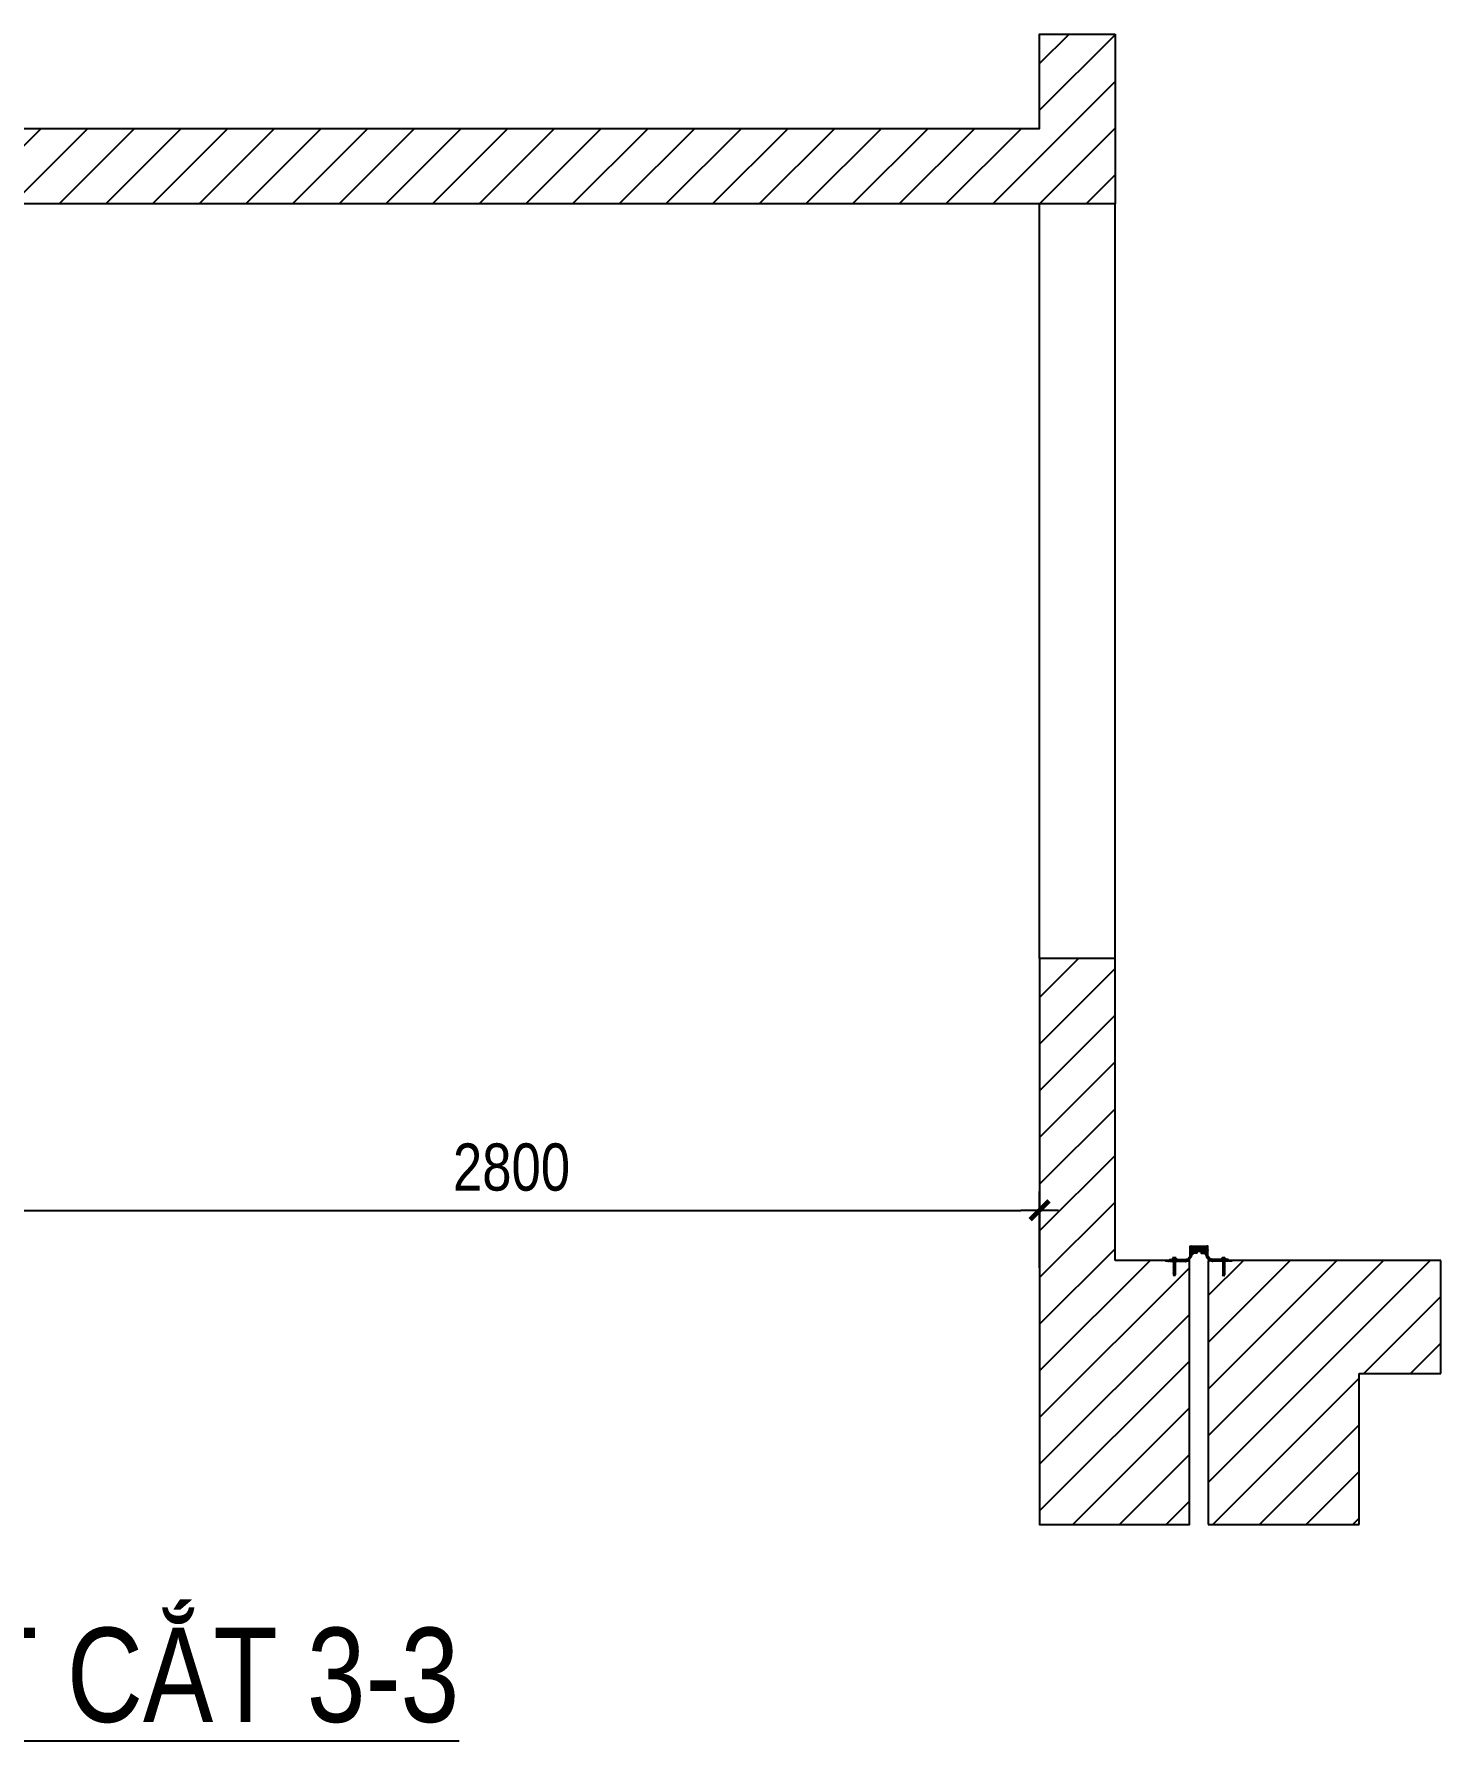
# Model space of a CAD drawing. Header units: millimetres. Extents: x -3582679 to -3542129, y 680309 to 797609.
# Drawn here: x -3554235 to -3550506, y 748817 to 753345 of the extents above; entities that cross this region are included whole.
import ezdxf
from ezdxf.enums import TextEntityAlignment as Align

# ---------------------------------------------------------------- set-up
doc = ezdxf.new("R2010")
doc.units = ezdxf.units.MM
doc.header["$LTSCALE"] = 100
doc.header["$MEASUREMENT"] = 0
doc.layers.get('0').update_dxf_attribs({"lineweight": 9})
for name, color, linetype in [('01PM. TEXT A', 3, 'Continuous'), ('05PM. FRAME', 4, 'Continuous'), ('11PM. DIM', 2, 'Continuous'), ('13PM. HATCH', 8, 'Continuous'), ('A14-Chi tiet Thong gio ham$0$Hatch vat lieu', 252, 'Continuous'), ('A14-Chi tiet Thong gio ham$0$OBJECT', 7, 'Continuous'), ('A14-Chi tiet Thong gio ham$0$Screw', 40, 'Continuous'), ('A14-Chi tiet Thong gio ham$0$Timber', 3, 'Continuous')]:
    doc.layers.add(name, color=color, linetype=linetype)
doc.styles.add('[PMDC2013]STYLE', font='arial.ttf', dxfattribs={"width": 0.8})
doc.dimstyles.new('20', dxfattribs={"dimtxt": 250, "dimasz": 200, "dimexe": 250, "dimexo": 0, "dimgap": 100, "dimtad": 1, "dimdec": 0, "dimlfac": 0.2, "dimzin": 0, "dimdsep": 46, "dimtxsty": '[PMDC2013]STYLE', "dimblk": 'TICK', "dimcen": 0, "dimdle": 300, "dimclrd": 2, "dimclre": 2, "dimclrt": 4, "dimadec": 0, "dimazin": 0, "dimtfac": 0.004, "dimtdec": 0, "dimtix": 1, "dimtmove": 2, "dimatfit": 3, "dimldrblk": 'TICK', "dimfxl": 1, "dimtvp": 0.8, "dimtolj": 1, "dimtzin": 0, "dimarcsym": 0})
pattern_1 = [(45, (-18461.14, 7813.6), (-61.8718434, 61.8718434), [])]
pattern_2 = [(45, (-1373.70433, -571.42504), (-0.088388348, 0.088388348), [])]

# ---------------------------------------------------------------- blocks, each defined once
blk = doc.blocks.new('A14-Chi tiet Thong gio ham$0$k001')
for p, q in [((-0.21, 0.03), (0.21, 0.03)), ((-0.21, 0.03), (-0.21, 0)), ((-0.21, 0), (0.21, 0)), ((-0.18, 0.16), (-0.18, 0.03)), ((-0.14, 0.19), (0.14, 0.19)), ((-0.09, 0.16), (-0.09, 0.03)), ((0.09, 0.16), (0.09, 0.03)), ((0.09, 0), (0.09, -1.59)), ((0.18, 0.16), (0.18, 0.03)), ((0.21, 0.03), (0.21, 0)), ((-0.13, -0.09), (0.12, -0.02)), ((-0.13, -0.09), (-0.09, -0.07)), ((-0.13, -0.09), (-0.09, -0.09)), ((-0.13, -0.18), (0.12, -0.11)), ((-0.13, -0.18), (-0.09, -0.16)), ((-0.13, -0.18), (-0.09, -0.18)), ((-0.13, -0.27), (0.12, -0.2)), ((-0.13, -0.27), (-0.09, -0.25)), ((-0.13, -0.27), (-0.09, -0.27)), ((-0.13, -0.36), (0.12, -0.29)), ((-0.13, -0.36), (-0.09, -0.34)), ((-0.13, -0.36), (-0.09, -0.36)), ((-0.13, -0.45), (0.12, -0.38)), ((-0.13, -0.45), (-0.09, -0.43)), ((-0.13, -0.45), (-0.09, -0.45)), ((-0.13, -0.54), (0.12, -0.47)), ((-0.13, -0.54), (-0.09, -0.52)), ((-0.13, -0.54), (-0.09, -0.54)), ((-0.13, -0.63), (0.12, -0.56)), ((-0.13, -0.63), (-0.09, -0.61)), ((-0.13, -0.63), (-0.09, -0.63)), ((-0.13, -0.72), (0.12, -0.65)), ((-0.13, -0.72), (-0.09, -0.7)), ((-0.13, -0.72), (-0.09, -0.72)), ((-0.13, -0.81), (0.12, -0.74)), ((-0.13, -0.81), (-0.09, -0.79)), ((-0.13, -0.81), (-0.09, -0.81)), ((-0.13, -0.9), (0.12, -0.83)), ((-0.13, -0.9), (-0.09, -0.88)), ((-0.13, -0.9), (-0.09, -0.9)), ((-0.13, -0.99), (0.12, -0.92)), ((-0.13, -0.99), (-0.09, -0.97)), ((-0.13, -0.99), (-0.09, -0.99)), ((-0.13, -1.08), (0.12, -1.01)), ((-0.13, -1.08), (-0.09, -1.06)), ((-0.13, -1.08), (-0.09, -1.08)), ((-0.13, -1.17), (0.12, -1.1)), ((-0.13, -1.17), (-0.09, -1.15)), ((-0.13, -1.17), (-0.09, -1.17)), ((-0.13, -1.26), (0.12, -1.19)), ((-0.13, -1.26), (-0.09, -1.24)), ((-0.13, -1.26), (-0.09, -1.26)), ((-0.13, -1.35), (0.12, -1.28)), ((-0.13, -1.35), (-0.09, -1.33)), ((-0.13, -1.35), (-0.09, -1.35)), ((-0.13, -1.44), (0.12, -1.37)), ((-0.13, -1.44), (-0.09, -1.42)), ((-0.13, -1.44), (-0.09, -1.44)), ((-0.13, -1.53), (0.12, -1.46)), ((-0.13, -1.53), (-0.09, -1.51)), ((-0.13, -1.53), (-0.09, -1.53)), ((-0.12, -1.61), (0.12, -1.55)), ((-0.12, -1.61), (-0.09, -1.6)), ((-0.12, -1.61), (-0.08, -1.61)), ((-0.09, 0), (-0.09, -1.59)), ((-0.09, -0.07), (0.09, -0.02)), ((-0.09, -0.09), (0.09, -0.04)), ((-0.09, -0.16), (0.09, -0.11)), ((-0.09, -0.18), (0.09, -0.13)), ((-0.09, -0.25), (0.09, -0.2)), ((-0.09, -0.27), (0.09, -0.22)), ((-0.09, -0.34), (0.09, -0.29)), ((-0.09, -0.36), (0.09, -0.31)), ((-0.09, -0.43), (0.09, -0.38)), ((-0.09, -0.45), (0.09, -0.4)), ((-0.09, -0.52), (0.09, -0.47)), ((-0.09, -0.54), (0.09, -0.49)), ((-0.09, -0.61), (0.09, -0.56)), ((-0.09, -0.63), (0.09, -0.58)), ((-0.09, -0.7), (0.09, -0.65)), ((-0.09, -0.72), (0.09, -0.67)), ((-0.09, -0.79), (0.09, -0.74)), ((-0.09, -0.81), (0.09, -0.76)), ((-0.09, -0.88), (0.09, -0.83)), ((-0.09, -0.9), (0.09, -0.85)), ((-0.09, -0.97), (0.09, -0.92)), ((-0.09, -0.99), (0.09, -0.94)), ((-0.09, -1.06), (0.09, -1.01)), ((-0.09, -1.08), (0.09, -1.03)), ((-0.09, -1.15), (0.09, -1.1)), ((-0.09, -1.17), (0.09, -1.12)), ((-0.09, -1.24), (0.09, -1.19)), ((-0.09, -1.26), (0.09, -1.21)), ((-0.09, -1.33), (0.09, -1.28)), ((-0.09, -1.35), (0.09, -1.3)), ((-0.09, -1.42), (0.09, -1.37)), ((-0.09, -1.44), (0.09, -1.39)), ((-0.09, -1.51), (0.09, -1.46)), ((-0.09, -1.53), (0.09, -1.48)), ((-0.09, -1.6), (0.09, -1.55)), ((0, -1.75), (-0.09, -1.59)), ((-0.08, -1.61), (0.09, -1.57)), ((0, -1.75), (0.09, -1.59)), ((0.12, -0.02), (0.09, -0.02)), ((0.12, -0.02), (0.09, -0.04)), ((0.12, -0.11), (0.09, -0.11)), ((0.12, -0.11), (0.09, -0.13)), ((0.12, -0.2), (0.09, -0.22)), ((0.12, -0.2), (0.09, -0.2)), ((0.12, -0.29), (0.09, -0.31)), ((0.12, -0.29), (0.09, -0.29)), ((0.12, -0.38), (0.09, -0.4)), ((0.12, -0.38), (0.09, -0.38)), ((0.12, -0.47), (0.09, -0.49)), ((0.12, -0.47), (0.09, -0.47)), ((0.12, -0.56), (0.09, -0.58)), ((0.12, -0.56), (0.09, -0.56)), ((0.12, -0.65), (0.09, -0.67)), ((0.12, -0.65), (0.09, -0.65)), ((0.12, -0.74), (0.09, -0.76)), ((0.12, -0.74), (0.09, -0.74)), ((0.12, -0.83), (0.09, -0.85)), ((0.12, -0.83), (0.09, -0.83)), ((0.12, -0.92), (0.09, -0.94)), ((0.12, -0.92), (0.09, -0.92)), ((0.12, -1.01), (0.09, -1.03)), ((0.12, -1.01), (0.09, -1.01)), ((0.12, -1.1), (0.09, -1.12)), ((0.12, -1.1), (0.09, -1.1)), ((0.12, -1.19), (0.09, -1.21)), ((0.12, -1.19), (0.09, -1.19)), ((0.12, -1.28), (0.09, -1.3)), ((0.12, -1.28), (0.09, -1.28)), ((0.12, -1.37), (0.09, -1.39)), ((0.12, -1.37), (0.09, -1.37)), ((0.12, -1.46), (0.09, -1.48)), ((0.12, -1.46), (0.09, -1.46)), ((0.12, -1.55), (0.09, -1.57)), ((0.12, -1.55), (0.09, -1.55))]:
    blk.add_line(p, q)
for centre, radius, start, end in [((-0.14, 0.13), 0.0555, 35.7072, 144.2928), ((0, 0), 0.188, 61.2411, 118.7589), ((0.14, 0.13), 0.0555, 35.7072, 144.2928)]:
    blk.add_arc(centre, radius, start, end)
blk = doc.blocks.new('A14-Chi tiet Thong gio ham$0$A$C184D3979')
h = blk.add_hatch()
h.set_pattern_fill('ANSI31', color=256, style=0)
h.set_pattern_definition(pattern_2)
h.paths.add_polyline_path([(-18, -1.8, -0.414214), (-17.8, -1.5), (-20.5, -1.5), (-20.5, -3.2, 0.194184), (-20.4, -3.4), (-20, -3.9, -0.661614), (-20.3, -4.5), (-20.7, -4.5, 0.829446), (-20.7, -5), (-20.2, -5.3, -0.841885), (-20.2, -6.2), (-20.5, -6.2, 0.749118), (-20.7, -6.9), (-19.9, -7.5, 0.592871), (-18, -6.4)])
h = blk.add_hatch()
h.set_pattern_fill('ANSI31', color=256, style=0)
h.set_pattern_definition(pattern_2)
h.paths.add_polyline_path([(3, -5.5, 0.414214), (2.8, -5.2), (-2.8, -5.2, 0.414214), (-3, -5.5), (-3, -9.1, -0.198912), (-3.1, -9.3), (-3.3, -9.5, -0.333802), (-3.6, -9.5), (-3.6, -11.4, 0.219649), (-3.4, -11.5), (-3.2, -11.5, 0.198912), (-3.1, -11.4), (-0.6, -9.2, 0.668179), (-0.8, -8.8), (-1.8, -8.8, -0.414214), (-2, -8.5), (-2, -6.5, -0.414214), (-1.8, -6.2), (0, -6.2), (1.8, -6.2, -0.414214), (2, -6.5), (2, -8.5, -0.414214), (1.8, -8.8), (0.8, -8.8, 0.668179), (0.6, -9.2), (3.1, -11.4, 0.198912), (3.2, -11.5), (3.4, -11.5, 0.219648), (3.6, -11.4), (3.6, -11.4), (3.6, -9.5, -0.333802), (3.3, -9.5), (3.1, -9.3, -0.198912), (3, -9.1)])
h = blk.add_hatch()
h.set_pattern_fill('ANSI31', color=256, style=0)
h.set_pattern_definition(pattern_2)
h.paths.add_polyline_path([(20.4, -3.4, 0.194184), (20.5, -3.2), (20.5, -1.5), (17.8, -1.5, -0.414214), (18, -1.8), (18, -6.4, 0.592871), (19.9, -7.5), (20.7, -6.9, 0.749118), (20.5, -6.2), (20.4, -6.2, -0.829446), (20.2, -5.3), (20.7, -5, 0.829446), (20.7, -4.5), (20.3, -4.5, -0.661614), (20, -3.9)])
for p, q in [((-21.2, 0), (0, 0)), ((0, 0), (21.2, 0)), ((-21, -0.6), (-21.2, -0.6)), ((-20.7, -4.5), (-20.3, -4.5)), ((-20.7, -5), (-20.2, -5.3)), ((-19.9, -7.5), (-20.7, -6.9)), ((-20.5, -1.5), (-20.5, -1.1)), ((-17.8, -1.5), (-20.5, -1.5)), ((-20.5, -3.2), (-20.5, -1.5)), ((-20.5, -6.2), (-20.2, -6.2)), ((-20, -3.9), (-20.4, -3.4)), ((-18, -6.6), (-18, -1.8)), ((-16.2, -1.5), (-17.8, -1.5)), ((-16, -2.6), (-16, -6.7)), ((-15.5, -7.1), (-15, -11.3)), ((-14.8, -11.5), (-13.6, -11.5)), ((-14, -3), (-13.3, -9.1)), ((-10, -2), (-13.8, -2)), ((-10, -9), (-10, -3.3)), ((-9.9, -3.1), (-9.7, -2.9)), ((-7.5, -11.5), (-9.5, -11.5)), ((-7.1, -3.1), (-7.3, -2.9)), ((-7, -2), (-1.5, -2)), ((-7, -9), (-7, -3.3)), ((-3.6, -11.4), (-3.6, -9.5)), ((-3.2, -11.5), (-3.4, -11.5)), ((-3.1, -9.3), (-3.3, -9.5)), ((-0.6, -9.2), (-3.1, -11.4)), ((-3, -5.5), (-3, -4.5)), ((-3, -5.5), (-3, -9.1)), ((-1.2, -2.9), (-2.9, -4.3)), ((2.8, -5.2), (-2.8, -5.2)), ((-2, -6.5), (-2, -8.5)), ((0, -6.2), (-1.8, -6.2)), ((-1.8, -8.8), (-0.8, -8.8)), ((1.8, -6.2), (0, -6.2)), ((0.6, -9.2), (3.1, -11.4)), ((1.8, -8.8), (0.8, -8.8)), ((1.2, -2.9), (2.9, -4.3)), ((7, -2), (1.5, -2)), ((2, -6.5), (2, -8.5)), ((3, -5.5), (3, -4.5)), ((3, -5.5), (3, -9.1)), ((3.1, -9.3), (3.3, -9.5)), ((3.2, -11.5), (3.4, -11.5)), ((3.6, -11.4), (3.6, -9.5)), ((7, -9), (7, -3.3)), ((7.1, -3.1), (7.3, -2.9)), ((7.5, -11.5), (9.5, -11.5)), ((9.9, -3.1), (9.7, -2.9)), ((10, -2), (13.8, -2)), ((10, -9), (10, -3.3)), ((14, -3), (13.3, -9.1)), ((14.8, -11.5), (13.6, -11.5)), ((15.5, -7.1), (15, -11.3)), ((16, -2.6), (16, -6.7)), ((16.2, -1.5), (17.8, -1.5)), ((17.8, -1.5), (20.5, -1.5)), ((18, -6.6), (18, -1.8)), ((19.9, -7.5), (20.7, -6.9)), ((20, -3.9), (20.4, -3.4)), ((20.7, -5), (20.2, -5.3)), ((20.7, -4.5), (20.3, -4.5)), ((20.5, -6.2), (20.4, -6.2)), ((20.5, -1.5), (20.5, -1.1)), ((20.5, -3.2), (20.5, -1.5)), ((21, -0.6), (21.2, -0.6))]:
    blk.add_line(p, q)
for centre, radius, start, end in [((-21.2, -0.3), 0.3, 90, 270.0034), ((-21, -1.1), 0.5, 0, 90), ((-20.7, -4.7), 0.25, 90, 248.6955), ((-20.5, -6.6), 0.375, 90, 237.3501), ((-20.3, -3.2), 0.25, 180, 223.9567), ((-20.3, -4.1), 0.375, 270, 43.9567), ((-20.3, -5.8), 0.491, 283.8602, 84.2343), ((-19.2, -6.4), 1.25, 237.3501, 0), ((-17.8, -1.8), 0.25, 90, 180), ((-16.2, -2), 0.5, 311.8162, 90), ((-15.8, -2.6), 0.25, 131.8162, 180), ((-15.8, -6.7), 0.25, 180, 271.5992), ((-15.7, -7.2), 0.25, 6.3816, 91.5992), ((-14.8, -11.2), 0.25, 186.3816, 270), ((-13.8, -2.5), 0.5, 90, 229.4121), ((-14.2, -3.1), 0.25, 6.3816, 49.4121), ((-13.6, -11.2), 0.25, 270, 319.553), ((-11.5, -13), 2.45, 40.447, 139.553), ((-13, -9.1), 0.25, 186.3816, 290.5887), ((-11.5, -13), 3.95, 72.278, 110.5887), ((-10.2, -9), 0.25, 252.278, 0), ((-10, -2.5), 0.5, 310.2085, 90), ((-9.8, -3.3), 0.25, 130.2085, 180), ((-9.5, -11.2), 0.25, 220.447, 270), ((-7, -2.5), 0.5, 90, 229.7915), ((-7.5, -11.2), 0.25, 270, 319.553), ((-5.5, -13), 2.45, 40.447, 139.553), ((-7.2, -3.3), 0.25, 0, 49.7915), ((-6.8, -9), 0.25, 180, 287.722), ((-5.5, -13), 3.95, 61.1636, 107.722), ((-3.4, -9.3), 0.25, 241.1636, 315), ((-3.4, -11.2), 0.25, 220.447, 270), ((-3.2, -11.2), 0.25, 270, 315), ((-3.2, -9.1), 0.25, 315, 0), ((-2.8, -4.5), 0.25, 130.2085, 180), ((-2.8, -5.5), 0.25, 90, 180), ((-1.8, -6.5), 0.25, 90, 180), ((-1.8, -8.5), 0.25, 180, 270), ((-1.5, -2.5), 0.5, 310.2085, 90), ((-0.8, -9), 0.25, 315, 90), ((0.8, -9), 0.25, 90, 225), ((1.5, -2.5), 0.5, 90, 229.7915), ((1.8, -6.5), 0.25, 0, 90), ((1.8, -8.5), 0.25, 270, 0), ((2.8, -5.5), 0.25, 0, 90), ((2.8, -4.5), 0.25, 0, 49.7915), ((3.2, -9.1), 0.25, 180, 225), ((3.2, -11.2), 0.25, 225, 270), ((3.4, -9.3), 0.25, 225, 298.8364), ((3.4, -11.2), 0.25, 270, 319.553), ((5.5, -13), 3.95, 72.278, 118.8364), ((5.5, -13), 2.45, 40.447, 139.553), ((6.8, -9), 0.25, 252.278, 0), ((7, -2.5), 0.5, 310.2085, 90), ((7.2, -3.3), 0.25, 130.2085, 180), ((7.5, -11.2), 0.25, 220.447, 270), ((10, -2.5), 0.5, 90, 229.7915), ((9.5, -11.2), 0.25, 270, 319.553), ((11.5, -13), 2.45, 40.447, 139.553), ((9.8, -3.3), 0.25, 0, 49.7915), ((10.2, -9), 0.25, 180, 287.722), ((11.5, -13), 3.95, 69.4113, 107.722), ((13, -9.1), 0.25, 249.4113, 353.6184), ((13.6, -11.2), 0.25, 220.447, 270), ((13.8, -2.5), 0.5, 310.5879, 90), ((14.2, -3.1), 0.25, 130.5879, 173.6184), ((14.8, -11.2), 0.25, 270, 353.6184), ((15.7, -7.2), 0.25, 88.4008, 173.6184), ((15.8, -6.7), 0.25, 268.4008, 0), ((16.2, -2), 0.5, 90, 228.1838), ((15.8, -2.6), 0.25, 360, 48.1838), ((17.8, -1.8), 0.25, 0, 90), ((19.2, -6.4), 1.25, 180, 302.6499), ((20.3, -4.1), 0.375, 136.0433, 270), ((20.4, -5.7), 0.5, 111.3045, 270), ((20.3, -3.2), 0.25, 316.0433, 0), ((21, -1.1), 0.5, 90, 180), ((20.5, -6.6), 0.375, 302.6499, 90), ((20.7, -4.7), 0.25, 291.3045, 90), ((21.2, -0.3), 0.3, 269.9966, 90)]:
    blk.add_arc(centre, radius, start, end)
at = {"linetype": 'ByBlock'}
for p in [(-20.3, -4.5), (20.3, -4.5)]:
    blk.add_point(p, dxfattribs=at)
blk = doc.blocks.new('A14-Chi tiet Thong gio ham$0$A$C2A210AE5')
for points in [[(0.16, 1.1), (0.16, 1.49, -0.414214), (0.17, 1.5), (0.25, 1.5, -0.414214), (0.26, 1.49), (0.26, 1.34), (0.28, 1.32), (0.26, 1.3), (0.26, 1.28), (0.28, 1.26), (0.26, 1.24), (0.26, 1.22, 1), (0.37, 1.22), (0.37, 1.34, -0.414214), (0.39, 1.36), (0.43, 1.36, -0.414214), (0.45, 1.34), (0.45, 1.08, -0.414214), (0.43, 1.06), (0.28, 1.06, 0.414214), (0.26, 1.04), (0.26, 0.87, 0.414214), (0.28, 0.85), (0.75, 0.85, 0.414214), (0.77, 0.87), (0.77, 0.93, -0.414214), (0.79, 0.94), (0.83, 0.94, -0.414214), (0.85, 0.93), (0.85, 0.76, -0.414214), (0.83, 0.74), (0.54, 0.74), (0.45, 0.66, -1), (0.42, 0.69), (0.44, 0.7, 0.414214), (0.44, 0.73), (0.43, 0.74, 0.198912), (0.41, 0.74), (0.31, 0.74, 0.414214), (0.28, 0.71), (0.28, 0.61, 0.198912), (0.29, 0.6), (0.3, 0.59, 0.414214), (0.33, 0.59), (0.34, 0.6, -1), (0.37, 0.58), (0.28, 0.49), (0.28, 0.39), (0, 0), (-0.48, 0, -0.414214), (-0.49, 0.01), (-0.49, 0.02), (-0.69, 0.02), (-0.69, 0.01, -0.414214), (-0.7, 0), (-1.07, 0, -0.414214), (-1.08, 0.01), (-1.08, 0.02), (-1.28, 0.02), (-1.28, 0.01, -0.414214), (-1.29, 0), (-1.66, 0, -0.414214), (-1.67, 0.01), (-1.67, 0.02), (-1.87, 0.02), (-1.87, 0.01, -0.414214), (-1.88, 0), (-1.96, 0, -0.414214), (-1.97, 0.01), (-1.97, 0.09, -0.414214), (-1.96, 0.1), (-1.58, 0.1, -0.414214), (-1.57, 0.09), (-1.57, 0.08), (-1.5, 0.08), (-1.48, 0.06), (-1.46, 0.08), (-1.38, 0.08), (-1.38, 0.09, -0.414214), (-1.37, 0.1), (-0.99, 0.1, -0.414214), (-0.98, 0.09), (-0.98, 0.08), (-0.79, 0.08), (-0.79, 0.1), (-0.4, 0.11, -0.414019), (-0.39, 0.1), (-0.39, 0.09), (-0.24, 0.1), (-0.24, 0.11, -0.414408), (-0.23, 0.12), (-0.07, 0.12), (0.16, 0.43), (0.16, 1.02)], [(0.16, 1.1, 0.198912), (0.16, 1.09), (0.16, 1.09, -0.414214), (0.16, 1.07), (0.16, 1.07, 0.414214), (0.16, 1.06), (0.16, 1.05, -0.414214), (0.16, 1.04), (0.16, 1.03, 0.198912), (0.16, 1.02)]]:
    blk.add_lwpolyline(points, format="xyb")
blk.add_arc((-0.78, 0.09), 0.01, 92, 180)
blk = doc.blocks.new('A14-Chi tiet Thong gio ham$0$A$C26AC0E84')
blk.add_lwpolyline([(-0.03, -0.08, -0.414214), (-0.04, -0.07), (-0.04, -0.01, -0.414214), (-0.03, 0), (0.03, 0, -0.414214), (0.04, -0.01), (0.04, -0.07, -0.414214), (0.03, -0.08), (0.03, -0.08), (0.03, -0.19, 0.414214), (0.04, -0.2), (0.57, -0.2, -0.414214), (0.61, -0.24), (0.61, -0.37, -0.414214), (0.59, -0.39), (0.55, -0.39, -0.414214), (0.53, -0.37), (0.53, -0.35, 0.414214), (0.48, -0.3), (0.04, -0.3, -0.198912), (0.03, -0.29), (0.03, -0.29, 0.414214), (0.01, -0.29), (0.01, -0.29, -0.414214), (-0.01, -0.29), (-0.01, -0.29, 0.414214), (-0.03, -0.29), (-0.03, -0.29, -0.198912), (-0.04, -0.3), (-0.48, -0.3, 0.414214), (-0.53, -0.35), (-0.53, -0.37, -0.414214), (-0.55, -0.39), (-0.59, -0.39, -0.414214), (-0.61, -0.37), (-0.61, -0.24, -0.414214), (-0.57, -0.2), (-0.04, -0.2, 0.414214), (-0.03, -0.19), (-0.03, -0.08)], format="xyb", close=True)
blk.add_arc((-0.03, -0.01), 0.01, 90, 180)
blk = doc.blocks.new('TICK')
at = {"color": 0, "linetype": 'ByBlock'}
blk.add_line((1, 0), (-1, 0), dxfattribs=at)
at = {"color": 7, "linetype": 'ByBlock', "const_width": 0.25}
blk.add_lwpolyline([(-0.5, -0.5), (0.5, 0.5)], dxfattribs=at)
blk = doc.blocks.new('*D294')
at = {"layer": '11PM. DIM', "color": 2, "lineweight": -2, "ltscale": 0.3, "transparency": 16777216}
for p, q in [((-3554369, 750075.5), (-3554369, 750278.1)), ((-3551569.1, 750075.5), (-3551569.1, 750278.1)), ((-3554319, 750228.1), (-3551619.1, 750228.1))]:
    blk.add_line(p, q, dxfattribs=at)
at = {"layer": '11PM. DIM', "color": 2, "lineweight": -2, "ltscale": 0.3, "transparency": 16777216, "xscale": 50, "yscale": 50, "zscale": 50, "rotation": 180}
blk.add_blockref('TICK', (-3554369, 750228.1), dxfattribs=at)
at = {"layer": '11PM. DIM', "color": 2, "lineweight": -2, "ltscale": 0.3, "transparency": 16777216, "xscale": 50, "yscale": 50, "zscale": 50}
blk.add_blockref('TICK', (-3551569.1, 750228.1), dxfattribs=at)
at = {"layer": '11PM. DIM', "color": 4, "ltscale": 0.3, "transparency": 16777216, "insert": (-3552969.1, 750342), "char_height": 125, "attachment_point": 5, "style": '[PMDC2013]STYLE'}
blk.add_mtext('\\A1;2800', dxfattribs=at)

msp = doc.modelspace()

# ---------------------------------------------------------------- hatches: boundary and pattern name
at = {"layer": '13PM. HATCH'}
h = msp.add_hatch(dxfattribs=at)
h.set_pattern_fill('ANSI31', color=256, scale=700, style=0)
h.set_pattern_definition(pattern_1)
h.paths.add_polyline_path([(-3557169, 753095.4), (-3557169, 753345.4), (-3557369, 753345.4), (-3557369, 752895.4), (-3551369, 752895.4), (-3551369, 753345.4), (-3551569, 753345.4), (-3551569, 753095.4)])
h = msp.add_hatch(dxfattribs=at)
h.set_pattern_fill('ANSI31', color=256, scale=700, style=0)
h.set_pattern_definition(pattern_1)
h.paths.add_polyline_path([(-3551172.1, 750095.4), (-3551369, 750095.4), (-3551369, 750895.4), (-3551569, 750895.4), (-3551569.1, 749395.4), (-3551172.1, 749395.4)])
h.paths.add_polyline_path([(-3550505.5, 750095.4), (-3551122.1, 750095.4), (-3551122.1, 749395.4), (-3550722.1, 749395.4), (-3550722.1, 749795.4), (-3550505.5, 749795.4)])
h.paths.add_polyline_path([(-3557695.5, 750095.4), (-3557695.5, 749795.4), (-3554369, 749795.4), (-3554369, 750095.4), (-3557169, 750095.4), (-3557169, 750895.4), (-3557369, 750895.4), (-3557369, 750095.4)])

# ---------------------------------------------------------------- linework, layer by layer
at = {"layer": '05PM. FRAME'}
for p, q in [((-3550505.5, 750095.4), (-3551122.1, 750095.4)), ((-3551122.1, 750095.4), (-3551122.1, 749395.4)), ((-3550505.5, 749795.4), (-3550505.5, 750095.4)), ((-3550722.1, 749395.4), (-3550722.1, 749795.4)), ((-3550722.1, 749795.4), (-3550505.5, 749795.4)), ((-3551122.1, 749395.4), (-3550722.1, 749395.4))]:
    msp.add_line(p, q, dxfattribs=at)
for points in [[(-3551369, 753345.4), (-3551369, 752895.4), (-3557369, 752895.4), (-3557369, 753345.4), (-3557169, 753345.4), (-3557169, 753095.4), (-3551569, 753095.4), (-3551569, 753345.4)], [(-3551369, 750095.4), (-3551369, 750895.4), (-3551569, 750895.4), (-3551569.1, 749395.4), (-3551172.1, 749395.4), (-3551172.1, 750095.4)]]:
    msp.add_lwpolyline(points, close=True, dxfattribs=at)
at = {"layer": '13PM. HATCH'}
for p, q in [((-3551569, 750895.4), (-3551569, 752895.4)), ((-3551369, 750895.4), (-3551369, 752895.4))]:
    msp.add_line(p, q, dxfattribs=at)
at = {"layer": 'A14-Chi tiet Thong gio ham$0$OBJECT'}
for p, q in [((-3551148.5, 750127.2), (-3551148.4, 750127.2)), ((-3551123.2, 750130.3), (-3551123.2, 750133.4))]:
    msp.add_line(p, q, dxfattribs=at)
at = {"layer": 'A14-Chi tiet Thong gio ham$0$Timber'}
for p, q in [((-3551235.6, 750095.4), (-3551172.1, 750095.4)), ((-3551057.8, 750095.4), (-3551121.3, 750095.4))]:
    msp.add_line(p, q, dxfattribs=at)
for points in [[(-3551235.6, 750095.4), (-3551234.7, 750093.8), (-3551233.8, 750093.9), (-3551233.1, 750093.9), (-3551232.6, 750094), (-3551232.1, 750094), (-3551231.8, 750094), (-3551231.6, 750093.9), (-3551231.4, 750093.9), (-3551231.3, 750093.9), (-3551231.1, 750093.9), (-3551231, 750093.9), (-3551230.8, 750094), (-3551230.7, 750094), (-3551230.5, 750094), (-3551230.4, 750094.1), (-3551230.2, 750094.1), (-3551230, 750094.1), (-3551229.8, 750094.1), (-3551229.7, 750094), (-3551229.5, 750093.9), (-3551229.3, 750093.8), (-3551229.2, 750093.7), (-3551229, 750093.6), (-3551228.9, 750093.5), (-3551228.7, 750093.4), (-3551228.6, 750093.3), (-3551228.4, 750093.3), (-3551228.3, 750093.3), (-3551228.2, 750093.3), (-3551228, 750093.3), (-3551227.9, 750093.3), (-3551227.8, 750093.4), (-3551227.7, 750093.4), (-3551227.6, 750093.4), (-3551227.5, 750093.4), (-3551227.4, 750093.4), (-3551227.3, 750093.4), (-3551227.2, 750093.4), (-3551227.1, 750093.4), (-3551227, 750093.4), (-3551226.9, 750093.4), (-3551226.7, 750093.5), (-3551226.6, 750093.5), (-3551226.4, 750093.6), (-3551226.2, 750093.7), (-3551226, 750093.8), (-3551225.8, 750094), (-3551225.6, 750094.1), (-3551225.5, 750094.1), (-3551225.3, 750094.2), (-3551225.1, 750094.2), (-3551225, 750094.2), (-3551224.8, 750094.2), (-3551224.7, 750094.2), (-3551224.5, 750094.2), (-3551224.4, 750094.1), (-3551224.3, 750094.1), (-3551224.2, 750094.1), (-3551224.1, 750094.1), (-3551224, 750094.1), (-3551223.9, 750094.1), (-3551223.7, 750094.1), (-3551223.6, 750094.1), (-3551223.5, 750094.1), (-3551223.4, 750094), (-3551223.3, 750094), (-3551223.1, 750094), (-3551223, 750093.9), (-3551222.8, 750093.9), (-3551222.7, 750093.8), (-3551222.6, 750093.7), (-3551222.4, 750093.7), (-3551222.3, 750093.6), (-3551222.1, 750093.6), (-3551222, 750093.6), (-3551221.8, 750093.6), (-3551221.7, 750093.6), (-3551221.5, 750093.6), (-3551221.4, 750093.6), (-3551221.2, 750093.6), (-3551221.1, 750093.6), (-3551220.9, 750093.6), (-3551220.8, 750093.6), (-3551220.6, 750093.5), (-3551220.5, 750093.5), (-3551220.3, 750093.4), (-3551220.2, 750093.4), (-3551220, 750093.3), (-3551219.9, 750093.3), (-3551219.7, 750093.3), (-3551219.5, 750093.4), (-3551219.3, 750093.4), (-3551219.1, 750093.4), (-3551218.9, 750093.5), (-3551218.8, 750093.6), (-3551218.6, 750093.6), (-3551218.4, 750093.7), (-3551218.2, 750093.7), (-3551218, 750093.7), (-3551217.9, 750093.7), (-3551217.7, 750093.7), (-3551217.5, 750093.6), (-3551217.4, 750093.6), (-3551217.3, 750093.5), (-3551217.1, 750093.5), (-3551217, 750093.5), (-3551216.9, 750093.5), (-3551216.8, 750093.5), (-3551216.6, 750093.5), (-3551216.5, 750093.5), (-3551216.4, 750093.5), (-3551216.3, 750093.5), (-3551216.1, 750093.4), (-3551215.9, 750093.4), (-3551215.8, 750093.3), (-3551215.6, 750093.1), (-3551215.4, 750093), (-3551215.2, 750092.9), (-3551214.9, 750092.8), (-3551214.7, 750092.7), (-3551214.5, 750092.7), (-3551214.3, 750092.8)], [(-3551209.6, 750093.8), (-3551208.9, 750093.5), (-3551208.3, 750093.3), (-3551207.9, 750093.2), (-3551207.5, 750093.2), (-3551207.2, 750093.3), (-3551206.9, 750093.4), (-3551206.7, 750093.5), (-3551206.6, 750093.6), (-3551206.4, 750093.7), (-3551206.2, 750093.7), (-3551206.1, 750093.8), (-3551205.9, 750093.8), (-3551205.7, 750093.8), (-3551205.6, 750093.8), (-3551205.4, 750093.8), (-3551205.3, 750093.8), (-3551205.1, 750093.8), (-3551204.9, 750093.8), (-3551204.7, 750093.8), (-3551204.6, 750093.8), (-3551204.4, 750093.8), (-3551204.2, 750093.8), (-3551204, 750093.8), (-3551203.9, 750093.7), (-3551203.7, 750093.7), (-3551203.6, 750093.6), (-3551203.4, 750093.5), (-3551203.3, 750093.5), (-3551203.2, 750093.4), (-3551203.1, 750093.4), (-3551202.9, 750093.4), (-3551202.8, 750093.4), (-3551202.7, 750093.5), (-3551202.6, 750093.6), (-3551202.4, 750093.7), (-3551202.3, 750093.8), (-3551202.2, 750093.9), (-3551202.1, 750094), (-3551201.9, 750094), (-3551201.8, 750094.1), (-3551201.7, 750094.1), (-3551201.6, 750094.1), (-3551201.4, 750094.1), (-3551201.3, 750094.1), (-3551201.2, 750094), (-3551201.1, 750094), (-3551201, 750093.9), (-3551200.9, 750093.9), (-3551200.8, 750093.9), (-3551200.8, 750093.8), (-3551200.7, 750093.8), (-3551200.6, 750093.8), (-3551200.6, 750093.8), (-3551200.5, 750093.8), (-3551200.4, 750093.7), (-3551200.3, 750093.7), (-3551200.3, 750093.6), (-3551200.2, 750093.6), (-3551200.1, 750093.5), (-3551200, 750093.4), (-3551199.9, 750093.4), (-3551199.7, 750093.3), (-3551199.6, 750093.3), (-3551199.5, 750093.3), (-3551199.3, 750093.4), (-3551199.1, 750093.5), (-3551198.9, 750093.5), (-3551198.7, 750093.6), (-3551198.5, 750093.7), (-3551198.3, 750093.8), (-3551198.1, 750093.9), (-3551198, 750094), (-3551197.8, 750094), (-3551197.6, 750094), (-3551197.5, 750094), (-3551197.4, 750094), (-3551197.2, 750093.9), (-3551197.1, 750093.9), (-3551197, 750093.8), (-3551196.9, 750093.8), (-3551196.8, 750093.8), (-3551196.7, 750093.8), (-3551196.6, 750093.8), (-3551196.5, 750093.8), (-3551196.4, 750093.8), (-3551196.3, 750093.8), (-3551196.2, 750093.8), (-3551196.1, 750093.7), (-3551196, 750093.7), (-3551195.9, 750093.6), (-3551195.8, 750093.5), (-3551195.7, 750093.5), (-3551195.6, 750093.4), (-3551195.5, 750093.3), (-3551195.3, 750093.3), (-3551195.2, 750093.3), (-3551195, 750093.3), (-3551194.9, 750093.3), (-3551194.7, 750093.4), (-3551194.5, 750093.4), (-3551194.3, 750093.5), (-3551194.1, 750093.5), (-3551193.9, 750093.6), (-3551193.6, 750093.6), (-3551193.4, 750093.6), (-3551193.1, 750093.6), (-3551192.9, 750093.5), (-3551192.6, 750093.5), (-3551192.3, 750093.5), (-3551192.1, 750093.4), (-3551191.9, 750093.4), (-3551191.7, 750093.4), (-3551191.5, 750093.4), (-3551191.3, 750093.4), (-3551191.1, 750093.5), (-3551191, 750093.5), (-3551190.9, 750093.5), (-3551190.8, 750093.6), (-3551190.6, 750093.6), (-3551190.5, 750093.6), (-3551190.4, 750093.6), (-3551190.3, 750093.6), (-3551190.2, 750093.5), (-3551190, 750093.5), (-3551189.9, 750093.5), (-3551189.8, 750093.4), (-3551189.7, 750093.4), (-3551189.5, 750093.4), (-3551189.4, 750093.4), (-3551189.3, 750093.4), (-3551189.2, 750093.4), (-3551189.1, 750093.5), (-3551189, 750093.5), (-3551188.9, 750093.5), (-3551188.8, 750093.6), (-3551188.7, 750093.6), (-3551188.6, 750093.6), (-3551188.5, 750093.6), (-3551188.4, 750093.5), (-3551188.3, 750093.5), (-3551188.2, 750093.5), (-3551188.1, 750093.5), (-3551188, 750093.5), (-3551187.9, 750093.5), (-3551187.8, 750093.5), (-3551187.7, 750093.6), (-3551187.6, 750093.6), (-3551187.5, 750093.7), (-3551187.4, 750093.7), (-3551187.3, 750093.8), (-3551187.1, 750093.8), (-3551187, 750093.8), (-3551186.8, 750093.8), (-3551186.7, 750093.8), (-3551186.5, 750093.8), (-3551186.4, 750093.7), (-3551186.2, 750093.7), (-3551186, 750093.6), (-3551185.9, 750093.6), (-3551185.7, 750093.6), (-3551185.6, 750093.6), (-3551185.4, 750093.7), (-3551185.3, 750093.7), (-3551185.2, 750093.8), (-3551185, 750093.9), (-3551184.9, 750093.9), (-3551184.8, 750094), (-3551184.6, 750094), (-3551184.5, 750094), (-3551184.4, 750094), (-3551184.2, 750094), (-3551184.1, 750093.9), (-3551183.9, 750093.9), (-3551183.8, 750093.8), (-3551183.7, 750093.7), (-3551183.6, 750093.6), (-3551183.5, 750093.5), (-3551183.4, 750093.4), (-3551183.3, 750093.3), (-3551183.2, 750093.2), (-3551183.1, 750093.1), (-3551183, 750093), (-3551183, 750093), (-3551182.9, 750092.9), (-3551182.8, 750092.9), (-3551182.7, 750092.8), (-3551182.6, 750092.8), (-3551182.5, 750092.8), (-3551182.4, 750092.9), (-3551182.3, 750092.9), (-3551182.2, 750092.9), (-3551182.2, 750093), (-3551182.1, 750093), (-3551182, 750093.1), (-3551182, 750093.1), (-3551181.9, 750093.2), (-3551181.8, 750093.3), (-3551181.8, 750093.3), (-3551181.7, 750093.3), (-3551181.6, 750093.4), (-3551181.5, 750093.4), (-3551181.4, 750093.4), (-3551181.3, 750093.4), (-3551181.1, 750093.4), (-3551181, 750093.4), (-3551180.9, 750093.4), (-3551180.7, 750093.4), (-3551180.6, 750093.4), (-3551180.4, 750093.4), (-3551180.3, 750093.4), (-3551180.1, 750093.4), (-3551180, 750093.4), (-3551179.8, 750093.5), (-3551179.7, 750093.5), (-3551179.6, 750093.5), (-3551179.4, 750093.6), (-3551179.3, 750093.7), (-3551179.2, 750093.7), (-3551179.1, 750093.8), (-3551179.1, 750093.9), (-3551179, 750094), (-3551178.9, 750094.1), (-3551178.8, 750094.1), (-3551178.7, 750094.2), (-3551178.6, 750094.2), (-3551178.5, 750094.2), (-3551178.4, 750094.2), (-3551178.3, 750094.2), (-3551178.1, 750094.1), (-3551178, 750094.1), (-3551177.9, 750094.1), (-3551177.8, 750094.1), (-3551177.6, 750094.1), (-3551177.5, 750094.1), (-3551177.4, 750094.1), (-3551177.2, 750094.1), (-3551177.1, 750094.1), (-3551176.9, 750094.2), (-3551176.7, 750094.2), (-3551176.5, 750094.2), (-3551176.3, 750094.3), (-3551176, 750094.3), (-3551175.8, 750094.3), (-3551175.6, 750094.3), (-3551175.3, 750094.3), (-3551175.1, 750094.3), (-3551174.9, 750094.3), (-3551174.7, 750094.2), (-3551174.6, 750094.1), (-3551174.4, 750094), (-3551174.3, 750093.9), (-3551174.2, 750093.8), (-3551174.1, 750093.7), (-3551174.1, 750093.6), (-3551174, 750093.5), (-3551173.9, 750093.4), (-3551173.7, 750093.3), (-3551173.6, 750093.3), (-3551173.4, 750093.3), (-3551173.2, 750093.5), (-3551173, 750093.7), (-3551172.8, 750094.1), (-3551172.5, 750094.7), (-3551172.1, 750095.4)], [(-3551083.9, 750093.8), (-3551084.6, 750093.5), (-3551085.2, 750093.3), (-3551085.6, 750093.2), (-3551086, 750093.2), (-3551086.3, 750093.3), (-3551086.5, 750093.4), (-3551086.7, 750093.5), (-3551086.9, 750093.6), (-3551087.1, 750093.7), (-3551087.3, 750093.7), (-3551087.4, 750093.8), (-3551087.6, 750093.8), (-3551087.7, 750093.8), (-3551087.9, 750093.8), (-3551088, 750093.8), (-3551088.2, 750093.8), (-3551088.4, 750093.8), (-3551088.6, 750093.8), (-3551088.7, 750093.8), (-3551088.9, 750093.8), (-3551089.1, 750093.8), (-3551089.3, 750093.8), (-3551089.4, 750093.8), (-3551089.6, 750093.7), (-3551089.7, 750093.7), (-3551089.9, 750093.6), (-3551090, 750093.5), (-3551090.2, 750093.5), (-3551090.3, 750093.4), (-3551090.4, 750093.4), (-3551090.5, 750093.4), (-3551090.7, 750093.4), (-3551090.8, 750093.5), (-3551090.9, 750093.6), (-3551091, 750093.7), (-3551091.2, 750093.8), (-3551091.3, 750093.9), (-3551091.4, 750094), (-3551091.5, 750094), (-3551091.7, 750094.1), (-3551091.8, 750094.1), (-3551091.9, 750094.1), (-3551092, 750094.1), (-3551092.1, 750094.1), (-3551092.3, 750094), (-3551092.4, 750094), (-3551092.5, 750093.9), (-3551092.5, 750093.9), (-3551092.6, 750093.9), (-3551092.7, 750093.8), (-3551092.8, 750093.8), (-3551092.8, 750093.8), (-3551092.9, 750093.8), (-3551093, 750093.8), (-3551093, 750093.7), (-3551093.1, 750093.7), (-3551093.2, 750093.6), (-3551093.3, 750093.6), (-3551093.4, 750093.5), (-3551093.5, 750093.4), (-3551093.6, 750093.4), (-3551093.7, 750093.3), (-3551093.9, 750093.3), (-3551094, 750093.3), (-3551094.2, 750093.4), (-3551094.4, 750093.5), (-3551094.6, 750093.5), (-3551094.8, 750093.6), (-3551095, 750093.7), (-3551095.1, 750093.8), (-3551095.3, 750093.9), (-3551095.5, 750094), (-3551095.7, 750094), (-3551095.8, 750094), (-3551096, 750094), (-3551096.1, 750094), (-3551096.2, 750093.9), (-3551096.3, 750093.9), (-3551096.5, 750093.8), (-3551096.6, 750093.8), (-3551096.7, 750093.8), (-3551096.8, 750093.8), (-3551096.9, 750093.8), (-3551097, 750093.8), (-3551097, 750093.8), (-3551097.1, 750093.8), (-3551097.2, 750093.8), (-3551097.3, 750093.7), (-3551097.4, 750093.7), (-3551097.5, 750093.6), (-3551097.6, 750093.5), (-3551097.7, 750093.5), (-3551097.9, 750093.4), (-3551098, 750093.3), (-3551098.1, 750093.3), (-3551098.3, 750093.3), (-3551098.4, 750093.3), (-3551098.6, 750093.3), (-3551098.8, 750093.4), (-3551099, 750093.4), (-3551099.2, 750093.5), (-3551099.4, 750093.5), (-3551099.6, 750093.6), (-3551099.9, 750093.6), (-3551100.1, 750093.6), (-3551100.4, 750093.6), (-3551100.6, 750093.5), (-3551100.9, 750093.5), (-3551101.1, 750093.5), (-3551101.4, 750093.4), (-3551101.6, 750093.4), (-3551101.8, 750093.4), (-3551102, 750093.4), (-3551102.2, 750093.4), (-3551102.3, 750093.5), (-3551102.5, 750093.5), (-3551102.6, 750093.5), (-3551102.7, 750093.6), (-3551102.8, 750093.6), (-3551102.9, 750093.6), (-3551103.1, 750093.6), (-3551103.2, 750093.6), (-3551103.3, 750093.5), (-3551103.4, 750093.5), (-3551103.6, 750093.5), (-3551103.7, 750093.4), (-3551103.8, 750093.4), (-3551103.9, 750093.4), (-3551104, 750093.4), (-3551104.2, 750093.4), (-3551104.3, 750093.4), (-3551104.4, 750093.5), (-3551104.5, 750093.5), (-3551104.6, 750093.5), (-3551104.7, 750093.6), (-3551104.8, 750093.6), (-3551104.9, 750093.6), (-3551105, 750093.6), (-3551105.1, 750093.5), (-3551105.2, 750093.5), (-3551105.3, 750093.5), (-3551105.4, 750093.5), (-3551105.4, 750093.5), (-3551105.5, 750093.5), (-3551105.6, 750093.5), (-3551105.7, 750093.6), (-3551105.8, 750093.6), (-3551106, 750093.7), (-3551106.1, 750093.7), (-3551106.2, 750093.8), (-3551106.3, 750093.8), (-3551106.5, 750093.8), (-3551106.6, 750093.8), (-3551106.8, 750093.8), (-3551106.9, 750093.8), (-3551107.1, 750093.7), (-3551107.3, 750093.7), (-3551107.4, 750093.6), (-3551107.6, 750093.6), (-3551107.8, 750093.6), (-3551107.9, 750093.6), (-3551108, 750093.7), (-3551108.2, 750093.7), (-3551108.3, 750093.8), (-3551108.4, 750093.9), (-3551108.6, 750093.9), (-3551108.7, 750094), (-3551108.8, 750094), (-3551109, 750094), (-3551109.1, 750094), (-3551109.3, 750094), (-3551109.4, 750093.9), (-3551109.5, 750093.9), (-3551109.7, 750093.8), (-3551109.8, 750093.7), (-3551109.9, 750093.6), (-3551110, 750093.5), (-3551110.1, 750093.4), (-3551110.2, 750093.3), (-3551110.3, 750093.2), (-3551110.3, 750093.1), (-3551110.4, 750093), (-3551110.5, 750093), (-3551110.6, 750092.9), (-3551110.7, 750092.9), (-3551110.8, 750092.8), (-3551110.9, 750092.8), (-3551111, 750092.8), (-3551111, 750092.9), (-3551111.1, 750092.9), (-3551111.2, 750092.9), (-3551111.3, 750093), (-3551111.4, 750093), (-3551111.4, 750093.1), (-3551111.5, 750093.1), (-3551111.6, 750093.2), (-3551111.6, 750093.3), (-3551111.7, 750093.3), (-3551111.8, 750093.3), (-3551111.9, 750093.4), (-3551112, 750093.4), (-3551112.1, 750093.4), (-3551112.2, 750093.4), (-3551112.3, 750093.4), (-3551112.5, 750093.4), (-3551112.6, 750093.4), (-3551112.7, 750093.4), (-3551112.9, 750093.4), (-3551113, 750093.4), (-3551113.2, 750093.4), (-3551113.3, 750093.4), (-3551113.5, 750093.4), (-3551113.6, 750093.5), (-3551113.8, 750093.5), (-3551113.9, 750093.5), (-3551114, 750093.6), (-3551114.1, 750093.7), (-3551114.2, 750093.7), (-3551114.3, 750093.8), (-3551114.4, 750093.9), (-3551114.5, 750094), (-3551114.6, 750094.1), (-3551114.7, 750094.1), (-3551114.8, 750094.2), (-3551114.9, 750094.2), (-3551115, 750094.2), (-3551115.1, 750094.2), (-3551115.2, 750094.2), (-3551115.3, 750094.1), (-3551115.5, 750094.1), (-3551115.6, 750094.1), (-3551115.7, 750094.1), (-3551115.8, 750094.1), (-3551116, 750094.1), (-3551116.1, 750094.1), (-3551116.3, 750094.1), (-3551116.4, 750094.1), (-3551116.6, 750094.2), (-3551116.8, 750094.2), (-3551117, 750094.2), (-3551117.2, 750094.3), (-3551117.4, 750094.3), (-3551117.7, 750094.3), (-3551117.9, 750094.3), (-3551118.1, 750094.3), (-3551118.4, 750094.3), (-3551118.6, 750094.3), (-3551118.8, 750094.2), (-3551118.9, 750094.1), (-3551119, 750094), (-3551119.1, 750093.9), (-3551119.2, 750093.8), (-3551119.3, 750093.7), (-3551119.4, 750093.6), (-3551119.5, 750093.5), (-3551119.6, 750093.4), (-3551119.7, 750093.3), (-3551119.9, 750093.3), (-3551120, 750093.3), (-3551120.2, 750093.5), (-3551120.4, 750093.7), (-3551120.7, 750094.1), (-3551121, 750094.7), (-3551121.3, 750095.4)], [(-3551057.8, 750095.4), (-3551058.6, 750094.7), (-3551059.2, 750094.2), (-3551059.8, 750093.8), (-3551060.2, 750093.7), (-3551060.5, 750093.7), (-3551060.8, 750093.7), (-3551061.1, 750093.8), (-3551061.3, 750093.9), (-3551061.4, 750093.9), (-3551061.6, 750094), (-3551061.7, 750094), (-3551061.8, 750094), (-3551062, 750093.9), (-3551062.1, 750093.9), (-3551062.2, 750093.9), (-3551062.3, 750093.9), (-3551062.5, 750093.9), (-3551062.6, 750094), (-3551062.8, 750094), (-3551062.9, 750094), (-3551063.1, 750094.1), (-3551063.3, 750094.1), (-3551063.5, 750094.1), (-3551063.6, 750094.1), (-3551063.8, 750094), (-3551064, 750093.9), (-3551064.1, 750093.8), (-3551064.3, 750093.7), (-3551064.5, 750093.6), (-3551064.6, 750093.5), (-3551064.8, 750093.4), (-3551064.9, 750093.3), (-3551065, 750093.3), (-3551065.2, 750093.3), (-3551065.3, 750093.3), (-3551065.4, 750093.3), (-3551065.5, 750093.3), (-3551065.7, 750093.4), (-3551065.8, 750093.4), (-3551065.9, 750093.4), (-3551066, 750093.4), (-3551066, 750093.4), (-3551066.1, 750093.4), (-3551066.2, 750093.4), (-3551066.3, 750093.4), (-3551066.5, 750093.4), (-3551066.6, 750093.4), (-3551066.7, 750093.5), (-3551066.9, 750093.5), (-3551067.1, 750093.6), (-3551067.2, 750093.7), (-3551067.4, 750093.8), (-3551067.6, 750094), (-3551067.8, 750094.1), (-3551068, 750094.1), (-3551068.2, 750094.2), (-3551068.4, 750094.2), (-3551068.5, 750094.2), (-3551068.7, 750094.2), (-3551068.8, 750094.2), (-3551068.9, 750094.2), (-3551069, 750094.1), (-3551069.2, 750094.1), (-3551069.3, 750094.1), (-3551069.4, 750094.1), (-3551069.5, 750094.1), (-3551069.6, 750094.1), (-3551069.7, 750094.1), (-3551069.8, 750094.1), (-3551070, 750094.1), (-3551070.1, 750094), (-3551070.2, 750094), (-3551070.3, 750094), (-3551070.5, 750093.9), (-3551070.6, 750093.9), (-3551070.8, 750093.8), (-3551070.9, 750093.7), (-3551071.1, 750093.7), (-3551071.2, 750093.6), (-3551071.4, 750093.6), (-3551071.5, 750093.6), (-3551071.7, 750093.6), (-3551071.8, 750093.6), (-3551072, 750093.6), (-3551072.1, 750093.6), (-3551072.3, 750093.6), (-3551072.4, 750093.6), (-3551072.6, 750093.6), (-3551072.7, 750093.6), (-3551072.8, 750093.5), (-3551073, 750093.5), (-3551073.1, 750093.4), (-3551073.3, 750093.4), (-3551073.5, 750093.3), (-3551073.6, 750093.3), (-3551073.8, 750093.3), (-3551074, 750093.4), (-3551074.1, 750093.4), (-3551074.3, 750093.4), (-3551074.5, 750093.5), (-3551074.7, 750093.6), (-3551074.9, 750093.6), (-3551075.1, 750093.7), (-3551075.3, 750093.7), (-3551075.4, 750093.7), (-3551075.6, 750093.7), (-3551075.8, 750093.7), (-3551075.9, 750093.6), (-3551076.1, 750093.6), (-3551076.2, 750093.5), (-3551076.4, 750093.5), (-3551076.5, 750093.5), (-3551076.6, 750093.5), (-3551076.7, 750093.5), (-3551076.8, 750093.5), (-3551077, 750093.5), (-3551077.1, 750093.5), (-3551077.2, 750093.5), (-3551077.4, 750093.4), (-3551077.5, 750093.4), (-3551077.7, 750093.3), (-3551077.9, 750093.1), (-3551078.1, 750093), (-3551078.3, 750092.9), (-3551078.5, 750092.8), (-3551078.7, 750092.7), (-3551079, 750092.7), (-3551079.2, 750092.8)]]:
    msp.add_lwpolyline(points, dxfattribs=at)

# ---------------------------------------------------------------- block references
at = {"layer": 'A14-Chi tiet Thong gio ham$0$Hatch vat lieu', "yscale": 25.400050800093, "zscale": 25.400050800093}
for name, p, xscale in [('A14-Chi tiet Thong gio ham$0$A$C2A210AE5', (-3551174.2, 750095.4), 25.400050800093), ('A14-Chi tiet Thong gio ham$0$A$C26AC0E84', (-3551146.7, 750126.9), 25.400050800093), ('A14-Chi tiet Thong gio ham$0$A$C2A210AE5', (-3551119.2, 750095.4), -25.400050800093)]:
    msp.add_blockref(name, p, dxfattribs=dict(at, xscale=xscale))
at = {"layer": 'A14-Chi tiet Thong gio ham$0$Hatch vat lieu'}
msp.add_blockref('A14-Chi tiet Thong gio ham$0$A$C184D3979', (-3551146.7, 750133.4), dxfattribs=at)
at = {"layer": 'A14-Chi tiet Thong gio ham$0$Screw', "yscale": 25.400050800093, "zscale": 25.400050800093}
for p, xscale in [((-3551211.9, 750097.7), 25.400050800093), ((-3551081.5, 750097.7), -25.400050800093)]:
    msp.add_blockref('A14-Chi tiet Thong gio ham$0$k001', p, dxfattribs=dict(at, xscale=xscale))

# ---------------------------------------------------------------- texts
at = {"layer": '01PM. TEXT A', "style": '[PMDC2013]STYLE', "width": 0.8}
msp.add_text('%%UMẶT CẮT 3-3', height=250, dxfattribs=at).set_placement((-3553961.5, 748872), align=Align.CENTER)

# ---------------------------------------------------------------- dimensions: what is measured, and where the dimension line sits
at = {"layer": '11PM. DIM', "ltscale": 0.3}
dim = msp.add_linear_dim(base=(-3551569.1, 750228.1), p1=(-3554369, 750075.5), p2=(-3551569.1, 750075.5), dimstyle='20', override={"dimscale": 0.5, "dimasz": 100, "dimexe": 100, "dimlfac": 1, "dimdle": 100}, dxfattribs=at)
dim.commit()
dim.dimension.update_dxf_attribs({"geometry": '*D294', "text_midpoint": (-3552969.1, 750342)})

doc.saveas('drawing.dxf')
